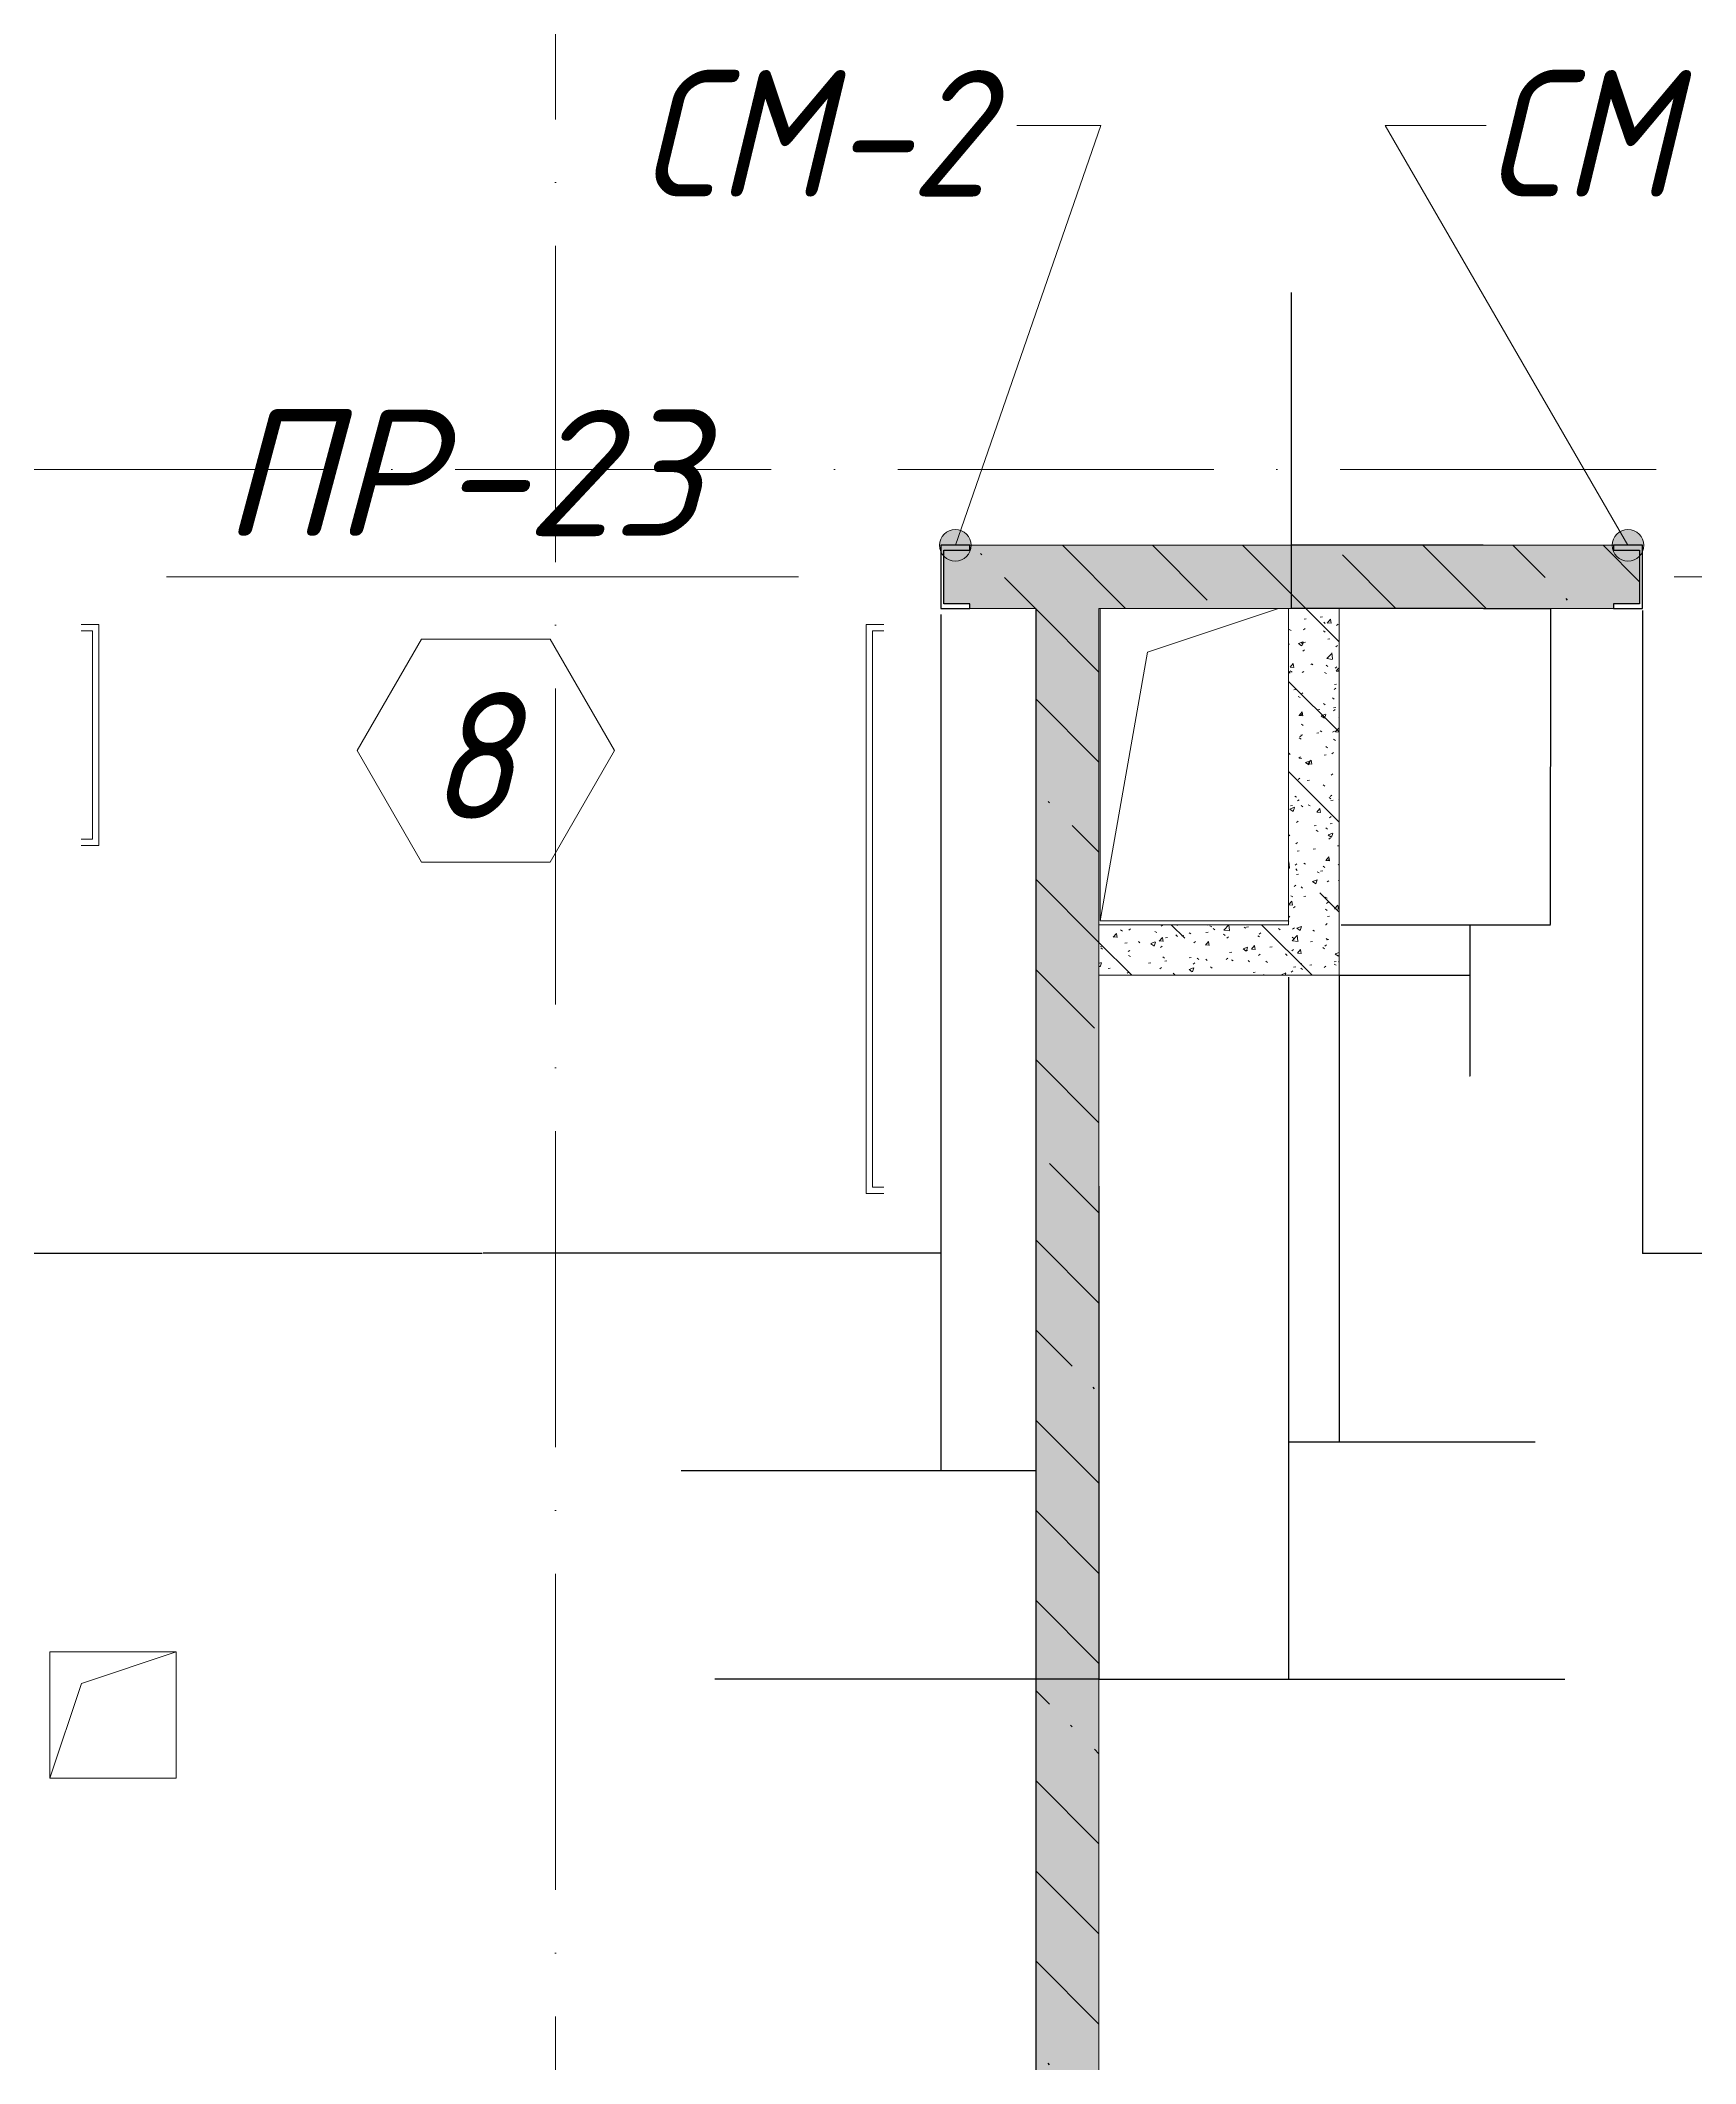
# Model space of a CAD drawing. Header units: millimetres. Extents: x 12986 to 523328, y -9759 to 30092.
# Drawn here: x 136742 to 139361, y 18749 to 21948 of the extents above; entities that cross this region are included whole.
import ezdxf

# ---------------------------------------------------------------- set-up
doc = ezdxf.new("R2010")
doc.units = ezdxf.units.MM
doc.linetypes.add('50_200_ШТРИХ_1Т_ш5_п1_п1_', pattern=[700, 500, -100, 0, -100])
for name, color, linetype, lineweight in [('0) ПГП', 1, 'Continuous', 30), ('4) ПГП красный расчет', 12, 'Continuous', 30), ('A-ANNO-DIMS', 7, 'Continuous', 9), ('A-DOOR-IDEN', 7, 'Continuous', 9), ('A-FLOR', 7, 'Continuous', 9), ('A-GENM', 7, 'Continuous', 9), ('A-GENM-1', 7, 'Continuous', 25), ('A-GENM-IDEN', 7, 'Continuous', 9), ('A-WALL-6', 18, 'Continuous', 13), ('A-WALL-PATT-4', 250, 'Continuous', 5), ('Оси-2', 7, '50_200_ШТРИХ_1Т_ш5_п1_п1_', 9)]:
    doc.layers.add(name, color=color, linetype=linetype, lineweight=lineweight)
doc.layers.add('A-DOOR-1', color=7, linetype='Continuous', lineweight=5, true_color=0xffffff)
doc.layers.add('A-WALL-9', color=7, linetype='Continuous', lineweight=5, true_color=0x0070df)
doc.styles.add('ISOCPEUR_I_3', font='isocpeui.ttf', dxfattribs={"width": 0.9, "height": 200})
doc.styles.add('ISOCPEUR_I_5', font='isocpeui.ttf', dxfattribs={"height": 200})
doc.dimstyles.get("Standard").update_dxf_attribs({"dimtxt": 0.18, "dimasz": 0.18, "dimexe": 0.18, "dimexo": 0.0625, "dimgap": 0.09, "dimtad": 0, "dimtih": 1, "dimtoh": 1, "dimdec": 4, "dimzin": 0, "dimdsep": 46, "dimtxsty": 'Standard', "dimcen": 0.09, "dimadec": 0, "dimazin": 0, "dimtfac": 1, "dimtdec": 4, "dimtofl": 0, "dimtmove": 0, "dimatfit": 3, "dimfxl": 1, "dimtolj": 1, "dimtzin": 0, "dimarcsym": 0})
pattern_1 = [(50, (61996.893, 0), (72.873764, -6.37607), [7.62, -83.82]), (355, (61996.89, 0), (-14.09699, 76.422444), [6.096, -67.056]), (100.451, (62002.966, -0.53), (58.776964, 70.04687), [6.476, -71.236]), (46.184, (61996.89, 20.32), (108.43142, -16.81745), [11.43, -125.73]), (96.636, (62005.93, 18.92), (94.961, 98.97089), [9.714, -106.854]), (351.184, (61996.89, 20.32), (94.96227, 98.97018), [9.144, -100.584]), (21, (62007.053, 15.24), (60.64565, -40.906537), [7.62, -83.82]), (326, (62007.05, 15.24), (24.72083, 73.67493), [6.096, -67.056]), (71.451, (62012.11, 11.83), (85.36689, 32.768737), [6.476, -71.236]), (37.5, (61996.893, 0), (1.235525, 33.8224325), [3.353, -62.89, 3.353, -64.719, -67.31]), (37.5, (61996.893, 0), (1.235525, 33.8224325), [-134.315, 3.353, -63.957]), (7.5, (61996.893, 0), (26.728146, 40.07255), [3.353, -35.458, 3.353, -61.366, -25.654]), (7.5, (61996.893, 0), (26.728146, 40.07255), [-103.53, 3.353, -22.301]), (327.5, (61974.236, 0), (54.2363175, -2.292117), [3.353, -22.047, 3.353, -75.895, -105.156]), (327.5, (61974.236, 0), (54.2363175, -2.292117), [-104.648, 3.353, -101.803]), (317.5, (61964.076, 0), (59.25158, 10.17014), [3.353, -29.667, 3.353, -49.276, -74.676]), (317.5, (61964.076, 0), (59.25158, 10.17014), [-85.649, 3.353, -71.323])]
pattern_2 = [(135, (61996.9, 0), (-142.5612, -142.5612), []), (135, (62139.46, 0), (-142.5612, -142.5612), [252.016, -50.403, 3.353, -47.05])]

# ---------------------------------------------------------------- blocks, each defined once
blk = doc.blocks.new('Дверь_СКБ_2Ст_Внутренняя_БезПР - СОШ_Д-30_Дв_1450x2100h_Горячий цех-24802821-АР1_Кладочный план 1 этажа')
at = {"layer": 'A-DOOR-1'}
for p, q in [((-622.5, 975), (-594.5, 975)), ((-604.5, 965), (-622.5, 965)), ((-604.5, 85), (-604.5, 965)), ((-594.5, 975), (-594.5, 75)), ((619.5, 425), (619.5, 75)), ((647.5, 425), (619.5, 425)), ((629.5, 415), (647.5, 415)), ((629.5, 85), (629.5, 415)), ((-622.5, 85), (-604.5, 85)), ((-594.5, 75), (-622.5, 75)), ((619.5, 75), (647.5, 75)), ((647.5, 85), (629.5, 85))]:
    blk.add_line(p, q, dxfattribs=at)
blk = doc.blocks.new('AR_Отверстие прямоугольное _в плите_ - AR_Отверстие прямоугольное _в плите_-V71-АР1_Кладочный план 1 этажа')
at = {"layer": 'A-GENM'}
for p, q in [((-150, 244), (-150, -250)), ((-75, 175), (132, 244)), ((-150, -250), (-75, 175)), ((-150, -250), (147.8, -250))]:
    blk.add_line(p, q, dxfattribs=at)
blk = doc.blocks.new('Фахверк_СКБ_Швеллер_Тип 2 - СМ-2_100х2230h-25616979-АР1_Кладочный план 1 этажа')
at = {"layer": 'A-GENM-1'}
for p, q in [((171, 50), (125, 50)), ((125, 50), (125, -50)), ((129.5, 42.4), (171, 42.4)), ((129.5, -42.4), (129.5, 42.4)), ((171, 42.4), (171, 50)), ((125, -50), (171, -50)), ((171, -42.4), (129.5, -42.4)), ((171, -50), (171, -42.4))]:
    blk.add_line(p, q, dxfattribs=at)
blk = doc.blocks.new('AR_Отверстие прямоугольное _в плите_ - AR_Отверстие прямоугольное _в плите_-V40-АР1_Кладочный план 1 этажа')
at = {"layer": 'A-GENM'}
for p, q in [((100, 100), (-100, 100)), ((-100, 100), (-100, -100)), ((-50, 50), (100, 100)), ((100, -100), (100, 100)), ((-100, -100), (-50, 50)), ((-100, -100), (100, -100))]:
    blk.add_line(p, q, dxfattribs=at)
blk = doc.blocks.new('AAR_СКБ_Марка_Двери_Перемычка и проем - Марка перемычки и проема-25306769-АР1_Кладочный план 1 этажа')
at = {"layer": 'A-DOOR-IDEN'}
for p, q in [((-5, 0), (5, 0)), ((-0.968, -0.984), (-1.986, -2.747)), ((1.067, -0.984), (-0.968, -0.984)), ((2.085, -2.747), (1.067, -0.984)), ((-1.986, -2.747), (-0.968, -4.509)), ((1.067, -4.509), (2.085, -2.747)), ((-0.968, -4.509), (1.067, -4.509))]:
    blk.add_line(p, q, dxfattribs=at)
blk = doc.blocks.new('DIMBLOCK467-АР1_Кладочный план 1 этажа')
at = {"layer": 'A-ANNO-DIMS', "color": 0, "lineweight": -2, "transparency": 16777216}
for p, q in [((138799.8, 20550), (139003.6, 20550)), ((139003.4, 20549.8), (139003.4, 20470.2)), ((138796.8, 20470), (139003.6, 20470)), ((139003.4, 20470), (139003.4, 20310.3)), ((139003.4, 20310.3), (139003.2, 20310.3))]:
    blk.add_line(p, q, dxfattribs=at)
at = {"layer": 'A-ANNO-DIMS', "color": 0, "transparency": 16777216}
for points in [[(139003.4, 20549.8), (139003.4, 20549.8), (139003.4, 20550)], [(139003.4, 20470.2), (139003.4, 20470.2), (139003.4, 20470)]]:
    blk.add_solid(points, dxfattribs=at)
at = {"layer": 'Defpoints', "color": 0, "transparency": 16777216}
for p in [(138799.8, 20550), (139003.4, 20550), (138796.7, 20470)]:
    blk.add_point(p, dxfattribs=at)
at = {"layer": 'A-ANNO-DIMS', "color": 0, "transparency": 16777216, "insert": (139002.9, 20158.6), "char_height": 0.18, "width": 303.391, "attachment_point": 1, "rotation": 90, "line_spacing_factor": 1.149209}
blk.add_mtext('\\A1;80.0000', dxfattribs=at)
blk = doc.blocks.new('DIMBLOCK468-АР1_Кладочный план 1 этажа')
at = {"layer": 'A-ANNO-DIMS', "color": 0, "lineweight": -2, "transparency": 16777216}
for p, q in [((139025, 21050), (139131.1, 21050)), ((139131, 21049.8), (139131, 20800.2)), ((139131, 20550.2), (139131, 20799.8)), ((138799.8, 20550), (139131.1, 20550))]:
    blk.add_line(p, q, dxfattribs=at)
at = {"layer": 'A-ANNO-DIMS', "color": 0, "transparency": 16777216}
for points in [[(139130.9, 21049.8), (139131, 21049.8), (139131, 21050)], [(139130.9, 20550.2), (139131, 20550.2), (139131, 20550)]]:
    blk.add_solid(points, dxfattribs=at)
at = {"layer": 'Defpoints', "color": 0, "transparency": 16777216}
for p in [(139024.9, 21050), (139131, 21050), (138799.8, 20550)]:
    blk.add_point(p, dxfattribs=at)
at = {"layer": 'A-ANNO-DIMS', "color": 0, "transparency": 16777216, "insert": (139131, 20800), "char_height": 0.18, "width": 455.087, "attachment_point": 5}
blk.add_mtext('\\A1;500.0000', dxfattribs=at)
blk = doc.blocks.new('DIMBLOCK469-АР1_Кладочный план 1 этажа')
at = {"layer": 'A-ANNO-DIMS', "color": 0, "lineweight": -2, "transparency": 16777216}
for p, q in [((138721.4, 21150), (138721.4, 21549.6)), ((138721.4, 21549.6), (138721.6, 21549.6)), ((139024.8, 21150), (138721.2, 21150)), ((138721.4, 21050.2), (138721.4, 21149.8)), ((139024.8, 21050), (138721.2, 21050))]:
    blk.add_line(p, q, dxfattribs=at)
at = {"layer": 'A-ANNO-DIMS', "color": 0, "transparency": 16777216}
for points in [[(138721.3, 21149.8), (138721.4, 21149.8), (138721.4, 21150)], [(138721.3, 21050.2), (138721.4, 21050.2), (138721.4, 21050)]]:
    blk.add_solid(points, dxfattribs=at)
at = {"layer": 'Defpoints', "color": 0, "transparency": 16777216}
for p in [(138721.4, 21150), (139024.9, 21150), (139024.9, 21050)]:
    blk.add_point(p, dxfattribs=at)
at = {"layer": 'A-ANNO-DIMS', "color": 0, "transparency": 16777216, "insert": (138721.6, 21345), "char_height": 0.18, "width": 409.118, "attachment_point": 1, "rotation": 90, "line_spacing_factor": 1.149209}
blk.add_mtext('\\A1;100.0000', dxfattribs=at)
blk = doc.blocks.new('DIMBLOCK475-АР1_Кладочный план 1 этажа')
at = {"layer": 'A-ANNO-DIMS', "color": 0, "lineweight": -2, "transparency": 16777216}
for p, q in [((138316.9, 20136.4), (138316.9, 19356.6)), ((138416.9, 20136.4), (138416.9, 19356.6)), ((138316.9, 19356.7), (137808.9, 19356.7)), ((138416.7, 19356.7), (138317.1, 19356.7))]:
    blk.add_line(p, q, dxfattribs=at)
at = {"layer": 'A-ANNO-DIMS', "color": 0, "transparency": 16777216}
for points in [[(138317.1, 19356.8), (138317.1, 19356.7), (138316.9, 19356.7)], [(138416.7, 19356.8), (138416.7, 19356.7), (138416.9, 19356.7)]]:
    blk.add_solid(points, dxfattribs=at)
at = {"layer": 'Defpoints', "color": 0, "transparency": 16777216}
for p in [(138316.9, 20136.5), (138416.9, 20136.5), (138416.9, 19356.7)]:
    blk.add_point(p, dxfattribs=at)
at = {"layer": 'A-ANNO-DIMS', "color": 0, "transparency": 16777216, "insert": (137603.7, 19356.9), "char_height": 0.18, "width": 409.118, "attachment_point": 1, "line_spacing_factor": 1.149209}
blk.add_mtext('\\A1;100.0000', dxfattribs=at)
blk = doc.blocks.new('DIMBLOCK476-АР1_Кладочный план 1 этажа')
at = {"layer": 'A-ANNO-DIMS', "color": 0, "lineweight": -2, "transparency": 16777216}
for p, q in [((138716.7, 20466.9), (138716.7, 19356.6)), ((138416.9, 20136.4), (138416.9, 19356.6)), ((138417.1, 19356.7), (138716.5, 19356.7)), ((138716.7, 19356.7), (139153.7, 19356.7))]:
    blk.add_line(p, q, dxfattribs=at)
at = {"layer": 'A-ANNO-DIMS', "color": 0, "transparency": 16777216}
for points in [[(138417.1, 19356.8), (138417.1, 19356.7), (138416.9, 19356.7)], [(138716.5, 19356.8), (138716.5, 19356.7), (138716.7, 19356.7)]]:
    blk.add_solid(points, dxfattribs=at)
at = {"layer": 'Defpoints', "color": 0, "transparency": 16777216}
for p in [(138716.7, 20467), (138416.9, 20136.5), (138716.7, 19356.7)]:
    blk.add_point(p, dxfattribs=at)
at = {"layer": 'A-ANNO-DIMS', "color": 0, "transparency": 16777216, "insert": (138926.8, 19356.9), "char_height": 0.18, "width": 455.087, "attachment_point": 1, "line_spacing_factor": 1.149209}
blk.add_mtext('\\A1;299.8102', dxfattribs=at)
blk = doc.blocks.new('DIMBLOCK477-АР1_Кладочный план 1 этажа')
at = {"layer": 'A-ANNO-DIMS', "color": 0, "lineweight": -2, "transparency": 16777216}
for p, q in [((138716.7, 20466.9), (138716.7, 19732.1)), ((138796.7, 20469.9), (138796.7, 19732.1)), ((138716.9, 19732.3), (138796.5, 19732.3)), ((138796.7, 19732.3), (139107.1, 19732.3))]:
    blk.add_line(p, q, dxfattribs=at)
at = {"layer": 'A-ANNO-DIMS', "color": 0, "transparency": 16777216}
for points in [[(138716.9, 19732.3), (138716.9, 19732.2), (138716.7, 19732.3)], [(138796.5, 19732.3), (138796.5, 19732.2), (138796.7, 19732.3)]]:
    blk.add_solid(points, dxfattribs=at)
at = {"layer": 'Defpoints', "color": 0, "transparency": 16777216}
for p in [(138716.7, 20467), (138796.7, 20470), (138796.7, 19732.3)]:
    blk.add_point(p, dxfattribs=at)
at = {"layer": 'A-ANNO-DIMS', "color": 0, "transparency": 16777216, "insert": (138955.9, 19732.4), "char_height": 0.18, "width": 303.391, "attachment_point": 1, "line_spacing_factor": 1.149209}
blk.add_mtext('\\A1;80.0000', dxfattribs=at)
blk = doc.blocks.new('DIMBLOCK481-АР1_Кладочный план 1 этажа')
at = {"layer": 'A-ANNO-DIMS', "color": 0, "lineweight": -2, "transparency": 16777216}
for p, q in [((136716.7, 21040.7), (136716.7, 20030.2)), ((138166.7, 21040.7), (138166.7, 20030.2)), ((136716.9, 20030.4), (137441, 20030.4)), ((138166.5, 20030.4), (137442.4, 20030.4))]:
    blk.add_line(p, q, dxfattribs=at)
at = {"layer": 'A-ANNO-DIMS', "color": 0, "transparency": 16777216}
for points in [[(136716.9, 20030.5), (136716.9, 20030.4), (136716.7, 20030.4)], [(138166.5, 20030.5), (138166.5, 20030.4), (138166.7, 20030.4)]]:
    blk.add_solid(points, dxfattribs=at)
at = {"layer": 'Defpoints', "color": 0, "transparency": 16777216}
for p in [(136716.7, 21040.7), (138166.7, 21040.7), (138166.7, 20030.4)]:
    blk.add_point(p, dxfattribs=at)
at = {"layer": 'A-ANNO-DIMS', "color": 0, "transparency": 16777216, "insert": (137441.7, 20030.4), "char_height": 0.18, "width": 579.201, "attachment_point": 5}
blk.add_mtext('\\A1;1450.0000', dxfattribs=at)
blk = doc.blocks.new('DIMBLOCK482-АР1_Кладочный план 1 этажа')
at = {"layer": 'A-ANNO-DIMS', "color": 0, "lineweight": -2, "transparency": 16777216}
for p, q in [((138166.7, 21040.7), (138166.7, 19686.3)), ((138316.9, 20136.4), (138316.9, 19686.3)), ((138166.7, 19686.4), (137755.8, 19686.4)), ((138316.7, 19686.4), (138166.9, 19686.4))]:
    blk.add_line(p, q, dxfattribs=at)
at = {"layer": 'A-ANNO-DIMS', "color": 0, "transparency": 16777216}
for points in [[(138166.9, 19686.5), (138166.9, 19686.4), (138166.7, 19686.4)], [(138316.7, 19686.5), (138316.7, 19686.4), (138316.9, 19686.4)]]:
    blk.add_solid(points, dxfattribs=at)
at = {"layer": 'Defpoints', "color": 0, "transparency": 16777216}
for p in [(138166.7, 21040.7), (138316.9, 20136.5), (138316.9, 19686.4)]:
    blk.add_point(p, dxfattribs=at)
at = {"layer": 'A-ANNO-DIMS', "color": 0, "transparency": 16777216, "insert": (137550.6, 19686.6), "char_height": 0.18, "width": 409.118, "attachment_point": 1, "line_spacing_factor": 1.149209}
blk.add_mtext('\\A1;150.1900', dxfattribs=at)
blk = doc.blocks.new('DIMBLOCK682-АР1_Кладочный план 1 этажа')
at = {"layer": 'A-ANNO-DIMS', "color": 0, "lineweight": -2, "transparency": 16777216}
for p, q in [((139276.7, 21046.9), (139276.7, 20030.2)), ((140376.9, 20999.9), (140376.9, 20030.2)), ((139276.9, 20030.4), (139826.2, 20030.4)), ((140376.7, 20030.4), (139827.4, 20030.4))]:
    blk.add_line(p, q, dxfattribs=at)
at = {"layer": 'A-ANNO-DIMS', "color": 0, "transparency": 16777216}
for points in [[(139276.9, 20030.5), (139276.9, 20030.4), (139276.7, 20030.4)], [(140376.7, 20030.5), (140376.7, 20030.4), (140376.9, 20030.4)]]:
    blk.add_solid(points, dxfattribs=at)
at = {"layer": 'Defpoints', "color": 0, "transparency": 16777216}
for p in [(139276.7, 21047), (140376.9, 21000), (140376.9, 20030.4)]:
    blk.add_point(p, dxfattribs=at)
at = {"layer": 'A-ANNO-DIMS', "color": 0, "transparency": 16777216, "insert": (139826.8, 20030.4), "char_height": 0.18, "width": 514.846, "attachment_point": 5}
blk.add_mtext('\\A1;1100.1901', dxfattribs=at)

msp = doc.modelspace()

# ---------------------------------------------------------------- hatches: boundary and pattern name
at = {"layer": '0) ПГП'}
h = msp.add_hatch(dxfattribs=at)
h.set_pattern_fill('FP_16', color=256, style=0, pattern_type=2)
h.set_pattern_definition(pattern_1)
h.paths.add_polyline_path([(140436.10386, 21050.00004), (140576.89333, 21050.00004), (140576.89333, 21150.00004), (140422.89333, 21150.00004), (140422.89333, 21142.40004), (140381.39333, 21142.40004), (140381.39333, 21057.60004), (140422.89333, 21057.60004), (140422.89333, 21050.00004)], flags=0)
h.paths.add_polyline_path([(138316.89328, 21050.00004), (139230.70343, 21050.00004), (139230.70343, 21057.60004), (139272.20343, 21057.60004), (139272.20343, 21142.40004), (139230.70343, 21142.40004), (139230.70343, 21150.00004), (138212.70343, 21150.00004), (138212.70343, 21142.40004), (138171.20343, 21142.40004), (138171.20343, 21057.60004), (138212.70343, 21057.60004), (138212.70343, 21050.00004)], flags=0)
h.paths.add_polyline_path([(136670.70328, 21050.00004), (136670.70328, 21057.60004), (136712.20328, 21057.60004), (136712.20328, 21142.40004), (136670.70328, 21142.40004), (136670.70328, 21150.00004), (132806.89328, 21150.00004), (132806.89328, 21050.00004), (136067.89922, 21050.00004)], flags=0)
h.paths.add_polyline_path([(130431.89332, 21050.00004), (131010.89332, 21050.00004), (131010.89332, 21057.60004), (131052.39332, 21057.60004), (131052.39332, 21142.40004), (131010.89332, 21142.40004), (131010.89332, 21150.00004), (130337.89328, 21150.00004), (130337.89328, 21142.40004), (130296.39328, 21142.40004), (130296.39328, 21057.60004), (130337.89328, 21057.60004), (130337.89328, 21050.00004)], flags=0)
h.paths.add_polyline_path([(132306.89328, 21050.00004), (132306.89328, 21150.00004), (132252.89332, 21150.00004), (132252.89332, 21142.40004), (132211.39332, 21142.40004), (132211.39332, 21057.60004), (132252.89332, 21057.60004), (132252.89332, 21050.00004)], flags=0)
h = msp.add_hatch(dxfattribs=at)
h.set_pattern_fill('FP_17', color=256, style=0, pattern_type=2)
h.set_pattern_definition(pattern_2)
h.paths.add_polyline_path([(140436.10386, 21050.00004), (140576.89333, 21050.00004), (140576.89333, 21150.00004), (140422.89333, 21150.00004), (140422.89333, 21142.40004), (140381.39333, 21142.40004), (140381.39333, 21057.60004), (140422.89333, 21057.60004), (140422.89333, 21050.00004)], flags=0)
h.paths.add_polyline_path([(138316.89328, 21050.00004), (139230.70343, 21050.00004), (139230.70343, 21057.60004), (139272.20343, 21057.60004), (139272.20343, 21142.40004), (139230.70343, 21142.40004), (139230.70343, 21150.00004), (138212.70343, 21150.00004), (138212.70343, 21142.40004), (138171.20343, 21142.40004), (138171.20343, 21057.60004), (138212.70343, 21057.60004), (138212.70343, 21050.00004)], flags=0)
h.paths.add_polyline_path([(136670.70328, 21050.00004), (136670.70328, 21057.60004), (136712.20328, 21057.60004), (136712.20328, 21142.40004), (136670.70328, 21142.40004), (136670.70328, 21150.00004), (132806.89328, 21150.00004), (132806.89328, 21050.00004), (136067.89922, 21050.00004)], flags=0)
h.paths.add_polyline_path([(130431.89332, 21050.00004), (131010.89332, 21050.00004), (131010.89332, 21057.60004), (131052.39332, 21057.60004), (131052.39332, 21142.40004), (131010.89332, 21142.40004), (131010.89332, 21150.00004), (130337.89328, 21150.00004), (130337.89328, 21142.40004), (130296.39328, 21142.40004), (130296.39328, 21057.60004), (130337.89328, 21057.60004), (130337.89328, 21050.00004)], flags=0)
h.paths.add_polyline_path([(132306.89328, 21050.00004), (132306.89328, 21150.00004), (132252.89332, 21150.00004), (132252.89332, 21142.40004), (132211.39332, 21142.40004), (132211.39332, 21057.60004), (132252.89332, 21057.60004), (132252.89332, 21050.00004)], flags=0)
h = msp.add_hatch(dxfattribs=at)
h.set_pattern_fill('FP_16', color=256, style=0, pattern_type=2)
h.set_pattern_definition(pattern_1)
h.paths.add_polyline_path([(138416.89328, 15150.00004), (138416.89328, 21050.00004), (138316.89328, 21050.00004), (138316.89328, 15150.00004)], flags=0)
h = msp.add_hatch(dxfattribs=at)
h.set_pattern_fill('FP_17', color=256, style=0, pattern_type=2)
h.set_pattern_definition(pattern_2)
h.paths.add_polyline_path([(138416.89328, 15150.00004), (138416.89328, 21050.00004), (138316.89328, 21050.00004), (138316.89328, 15150.00004)], flags=0)
at = {"layer": 'A-GENM-IDEN'}
h = msp.add_hatch(color=256, dxfattribs=at)
edge = h.paths.add_edge_path(flags=0)
edge.add_arc((138189.70343, 21150.00004), 25, 0, 360)
h = msp.add_hatch(color=256, dxfattribs=at)
edge = h.paths.add_edge_path(flags=0)
edge.add_arc((139253.70343, 21150.00004), 25, 0, 360)
at = {"layer": 'A-WALL-PATT-4'}
h = msp.add_hatch(dxfattribs=at)
h.set_pattern_fill('FP_16', color=256, style=0, pattern_type=2)
h.set_pattern_definition(pattern_1)
h.paths.add_polyline_path([(138716.70343, 20550.00004), (138796.70343, 20550.00004), (138796.70343, 21050.00004), (138716.70343, 21050.00004)], flags=0)
h = msp.add_hatch(dxfattribs=at)
h.set_pattern_fill('FP_17', color=256, style=0, pattern_type=2)
h.set_pattern_definition(pattern_2)
h.paths.add_polyline_path([(138716.70343, 20550.00004), (138796.70343, 20550.00004), (138796.70343, 21050.00004), (138716.70343, 21050.00004)], flags=0)
h = msp.add_hatch(dxfattribs=at)
h.set_pattern_fill('FP_16', color=256, style=0, pattern_type=2)
h.set_pattern_definition(pattern_1)
h.paths.add_polyline_path([(138796.70343, 20470.00004), (138796.70343, 20550.00004), (138416.89328, 20550.00004), (138416.89328, 20470.00004)], flags=0)
h = msp.add_hatch(dxfattribs=at)
h.set_pattern_fill('FP_17', color=256, style=0, pattern_type=2)
h.set_pattern_definition(pattern_2)
h.paths.add_polyline_path([(138796.70343, 20470.00004), (138796.70343, 20550.00004), (138416.89328, 20550.00004), (138416.89328, 20470.00004)], flags=0)

# ---------------------------------------------------------------- linework, layer by layer
at = {"layer": '4) ПГП красный расчет'}
msp.add_line((138316.89328, 21050.00004), (138316.89328, 15250.00007), dxfattribs=at)
at = {"layer": 'A-FLOR'}
for p, q in [((138418.89328, 20556.00004), (138418.89328, 21050.00004)), ((138716.70343, 20556.00004), (138418.89328, 20556.00004)), ((136756.89325, 19399.99982), (136956.89325, 19399.99982)), ((136756.89325, 19199.99982), (136756.89325, 19399.99982)), ((136956.89325, 19399.99982), (136956.89325, 19199.99982)), ((136956.89325, 19199.99982), (136756.89325, 19199.99982))]:
    msp.add_line(p, q, dxfattribs=at)
at = {"layer": 'A-GENM-IDEN'}
for p, q in [((138189.70343, 21150.00004), (138419.63657, 21814.02576)), ((138419.63657, 21814.02576), (138287.01578, 21814.02576)), ((138869.87281, 21814.02576), (139029.62106, 21814.02576)), ((139253.70343, 21150.00004), (138869.87281, 21814.02576))]:
    msp.add_line(p, q, dxfattribs=at)
for centre in [(138189.70343, 21150.00004), (139253.70343, 21150.00004)]:
    msp.add_circle(centre, 25, dxfattribs=at)
at = {"layer": 'A-WALL-6'}
for p, q in [((139230.70343, 21150.00004), (138212.70343, 21150.00004)), ((138212.70343, 21050.00004), (138316.89328, 21050.00004)), ((138416.89328, 20550.00004), (138416.89328, 21050.00004)), ((138416.89328, 21050.00004), (138716.70343, 21050.00004)), ((138716.70343, 21050.00004), (138716.70343, 20550.00004)), ((138796.70343, 21050.00004), (139230.70343, 21050.00004)), ((138796.70343, 20470.00004), (138796.70343, 21050.00004)), ((138716.70343, 20550.00004), (138416.89328, 20550.00004)), ((138416.89328, 15950.00007), (138416.89328, 20470.00004)), ((138416.89328, 20470.00004), (138796.70343, 20470.00004))]:
    msp.add_line(p, q, dxfattribs=at)
at = {"layer": 'A-WALL-9'}
for p, q in [((138796.70343, 21050.00004), (138716.70343, 21050.00004)), ((138416.89328, 20550.00004), (138416.89328, 20470.00004))]:
    msp.add_line(p, q, dxfattribs=at)
at = {"layer": 'Оси-2'}
for p, q in [((137556.89325, -4080), (137556.89325, 28636.94316)), ((57586.89328, 21270), (187948.52131, 21270))]:
    msp.add_line(p, q, dxfattribs=at)

# ---------------------------------------------------------------- block references
at = {"layer": 'A-DOOR-1', "rotation": 180}
msp.add_blockref('Дверь_СКБ_2Ст_Внутренняя_БезПР - СОШ_Д-30_Дв_1450x2100h_Горячий цех-24802821-АР1_Кладочный план 1 этажа', (137454.20328, 21100.00004), dxfattribs=at)
at = {"layer": 'A-DOOR-IDEN', "xscale": 99.99999999999993, "yscale": 99.99999999999993, "zscale": 99.99999999999993}
for p in [(137441.70328, 21100.00004), (139826.70328, 21100.00004)]:
    msp.add_blockref('AAR_СКБ_Марка_Двери_Перемычка и проем - Марка перемычки и проема-25306769-АР1_Кладочный план 1 этажа', p, dxfattribs=at)
at = {"layer": 'A-GENM'}
for name, p in [('AR_Отверстие прямоугольное _в плите_ - AR_Отверстие прямоугольное _в плите_-V71-АР1_Кладочный план 1 этажа', (138568.89328, 20806.00004)), ('AR_Отверстие прямоугольное _в плите_ - AR_Отверстие прямоугольное _в плите_-V40-АР1_Кладочный план 1 этажа', (136856.89325, 19299.99982))]:
    msp.add_blockref(name, p, dxfattribs=at)
at = {"layer": 'A-GENM-1'}
msp.add_blockref('Фахверк_СКБ_Швеллер_Тип 2 - СМ-2_100х2230h-25616979-АР1_Кладочный план 1 этажа', (138041.70343, 21100.00004), dxfattribs=at)
at = {"layer": 'A-GENM-1', "rotation": 180}
msp.add_blockref('Фахверк_СКБ_Швеллер_Тип 2 - СМ-2_100х2230h-25616979-АР1_Кладочный план 1 этажа', (139401.70343, 21100.00004), dxfattribs=at)

# ---------------------------------------------------------------- texts
at = {"layer": 'A-DOOR-IDEN', "insert": (137355.50475, 20917.35866), "char_height": 200, "width": 158.734125, "attachment_point": 1, "style": 'ISOCPEUR_I_3'}
msp.add_mtext('\\fISOCPEUR|b0|i1|c204|p34|;\\W.9;8', dxfattribs=at)
at = {"layer": 'A-GENM-IDEN', "char_height": 200, "attachment_point": 1}
for s, insert, width, style in [('СМ', (137691.70328, 21901.64035), 367.9745625, 'ISOCPEUR_I_3'), ('-2', (137995.31266, 21901.64035), 317.46825, 'ISOCPEUR_I_3'), ('СМ', (139029.62106, 21901.64035), 367.9745625, 'ISOCPEUR_I_3'), ('ПР', (137029.41835, 21364.39237), 416.8775, 'ISOCPEUR_I_5'), ('-23', (137373.37668, 21364.39237), 529.11375, 'ISOCPEUR_I_5')]:
    msp.add_mtext(s, dxfattribs=dict(at, insert=insert, width=width, style=style))

# ---------------------------------------------------------------- dimensions: what is measured, and where the dimension line sits
at = {"layer": 'A-ANNO-DIMS'}
for base, p1, p2, picture, middle in [((138721.37866, 21150.00004), (139024.90001, 21050.00004), (139024.90001, 21150.00004), 'DIMBLOCK469-АР1_Кладочный план 1 этажа', (138721.76866, 21549.5937)), ((139003.39821, 20550.00004), (138796.70343, 20470.00004), (138799.75143, 20550.00004), 'DIMBLOCK467-АР1_Кладочный план 1 этажа', (139003.00821, 20310.28243))]:
    dim = msp.add_linear_dim(base=base, p1=p1, p2=p2, angle=90, dimstyle='Standard', dxfattribs=at)
    dim.commit()
    dim.dimension.update_dxf_attribs({"geometry": picture, "text_midpoint": middle, "dimtype": 160, "text_rotation": 90})
for base, p1, p2, picture, middle in [((138166.70328, 20030.42612), (136716.70328, 21040.72627), (138166.70328, 21040.72627), 'DIMBLOCK481-АР1_Кладочный план 1 этажа', (137441.70328, 20030.42612)), ((140376.893332, 20030.426125), (139276.703279, 21046.952035), (140376.893332, 21000.000035), 'DIMBLOCK682-АР1_Кладочный план 1 этажа', (139826.798306, 20030.426125))]:
    dim = msp.add_linear_dim(base=base, p1=p1, p2=p2, dimstyle='Standard', dxfattribs=at)
    dim.commit()
    dim.dimension.update_dxf_attribs({"geometry": picture, "text_midpoint": middle})
for base, p1, p2, picture, middle in [((138316.89328, 19686.4416), (138166.70328, 21040.72627), (138316.89328, 20136.49214), 'DIMBLOCK482-АР1_Кладочный план 1 этажа', (137755.17883, 19686.4416)), ((138716.703435, 19356.739348), (138416.893279, 20136.492142), (138716.703435, 20466.952035), 'DIMBLOCK476-АР1_Кладочный план 1 этажа', (139154.379369, 19356.739348)), ((138796.70343, 19732.26967), (138716.70343, 20466.95204), (138796.70343, 20470.00004), 'DIMBLOCK477-АР1_Кладочный план 1 этажа', (139107.62866, 19732.26967)), ((138416.89328, 19356.73935), (138316.89328, 20136.49214), (138416.89328, 20136.49214), 'DIMBLOCK475-АР1_Кладочный план 1 этажа', (137808.30374, 19356.73935))]:
    dim = msp.add_linear_dim(base=base, p1=p1, p2=p2, dimstyle='Standard', dxfattribs=at)
    dim.commit()
    dim.dimension.update_dxf_attribs({"geometry": picture, "text_midpoint": middle, "dimtype": 160})
dim = msp.add_linear_dim(base=(139130.96602, 21050.00004), p1=(138799.75143, 20550.00004), p2=(139024.90001, 21050.00004), angle=90, dimstyle='Standard', dxfattribs=at)
dim.commit()
dim.dimension.update_dxf_attribs({"geometry": 'DIMBLOCK468-АР1_Кладочный план 1 этажа', "text_midpoint": (139130.96602, 20800.00004)})

doc.saveas('drawing.dxf')
